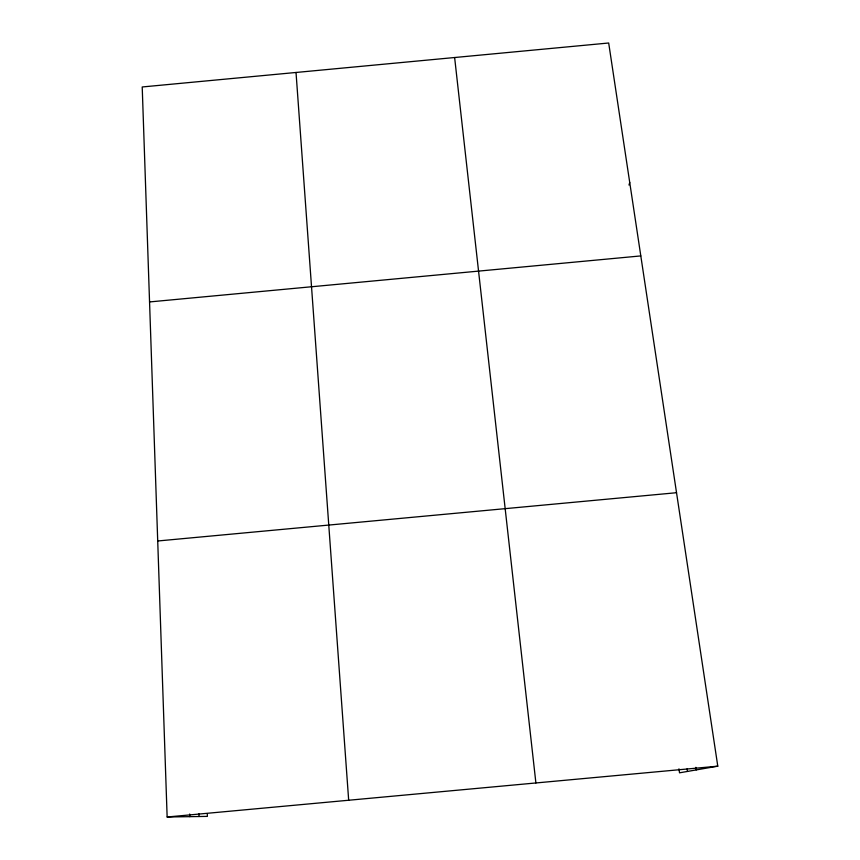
<?xml version="1.0" encoding="UTF-8"?>
<svg xmlns="http://www.w3.org/2000/svg" width="860" height="860" viewBox="0 0 860 860"><rect width="100%" height="100%" fill="white"/><g stroke="black" fill="none" stroke-linecap="round" stroke-linejoin="round"><path stroke-width="1.29" d="M628.993 185.05L629.735 182.481M207.271 813.711L207.378 816.387L167.141 817L142.212 86.968L608.687 43L717.788 766.174L679.529 772.817L678.959 768.829M149.554 301.935L640.808 255.915M157.713 540.983L676.53 492.715M167.141 817L717.788 766.174M695.858 767.324L696.234 769.915M687.086 768.861L687.462 771.442M454.628 57.523L535.898 782.966M296.023 72.466L348.676 800.241M198.929 813.829L199.036 816.516M189.705 814.033L189.813 816.656"/></g></svg>
